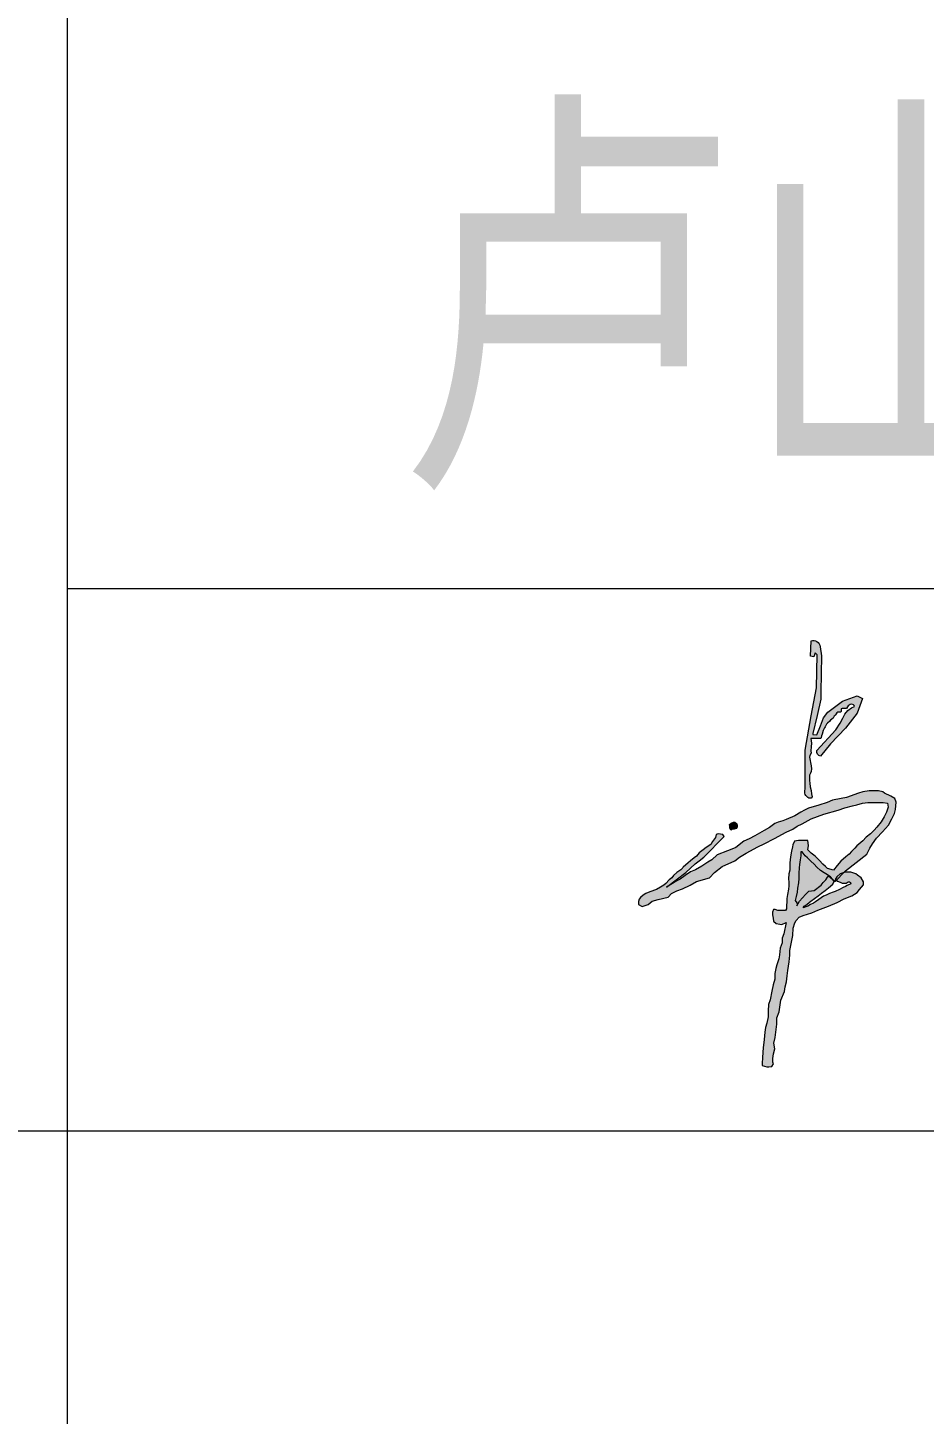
# Model space of a CAD drawing. Header units: inches. Extents: x -3272461 to -2504170, y 403793 to 1071042.
# Drawn here: x -2973551 to -2972552, y 862815 to 864359 of the extents above; entities that cross this region are included whole.
import ezdxf
from ezdxf.enums import TextEntityAlignment as Align

# ---------------------------------------------------------------- set-up
doc = ezdxf.new("R2010")
doc.units = ezdxf.units.IN
doc.header["$LTSCALE"] = 1000
doc.header["$MEASUREMENT"] = 0
doc.linetypes.add('LENGSHUI', pattern=[22, 20, -1, 0, -1])
doc.layers.get('0').update_dxf_attribs({"lineweight": 18})
doc.layers.add('00签名', color=7, linetype='LENGSHUI', lineweight=18)
doc.layers.add('PUB_TITLE', color=153, linetype='Continuous', lineweight=18)
doc.styles.add('-黑体', font='', dxfattribs={"width": 0.7})
doc.styles.get('-黑体').set_extended_font_data('微软雅黑')

msp = doc.modelspace()

# ---------------------------------------------------------------- hatches: boundary and pattern name
at = {"layer": '00签名', "linetype": 'Continuous'}
h = msp.add_hatch(color=256, dxfattribs=at)
edge = h.paths.add_edge_path(flags=0)
edge.add_arc((-2972676.596325004, 863508.4037410829), 8.402643859440792, 162.8312041865765, 244.10055382528282, ccw=False)
edge.add_line((-2972684.6245409, 863510.8840985886), (-2972684.6245409, 863527.8542858181))
edge.add_line((-2972684.6245409, 863527.8542858181), (-2972684.362086573, 863539.0804872424))
edge.add_line((-2972684.362086573, 863539.0804872424), (-2972684.362086573, 863554.2237225473))
edge.add_line((-2972684.362086573, 863554.2237225473), (-2972677.832160057, 863592.6019515696))
edge.add_line((-2972677.832160057, 863592.6019515696), (-2972671.699843988, 863623.598261334))
edge.add_line((-2972671.699843988, 863623.598261334), (-2972671.105785689, 863660.5071776994))
edge.add_line((-2972671.105785689, 863660.5071776994), (-2972673.21327822, 863662.6135777973))
edge.add_line((-2972673.21327822, 863662.6135777973), (-2972674.794290511, 863658.4014575246))
edge.add_line((-2972674.794290511, 863658.4014575246), (-2972678.481223751, 863658.9277175877))
edge.add_line((-2972678.481223751, 863658.9277175877), (-2972677.954743515, 863676.303818587))
edge.add_arc((-2972675.710885279, 863668.8424032598), 7.791509382973468, 4.534228503061627, 106.7375159963558, ccw=False)
edge.add_line((-2972667.943761106, 863669.4583582305), (-2972666.364320396, 863659.4546575735))
edge.add_line((-2972666.364320396, 863659.4546575735), (-2972666.890800633, 863619.4378151761))
edge.add_line((-2972666.890800633, 863619.4378151761), (-2972666.890800633, 863611.0128947084))
edge.add_line((-2972666.890800633, 863611.0128947084), (-2972671.105785689, 863593.1112135688))
edge.add_line((-2972671.105785689, 863593.1112135688), (-2972675.847250984, 863573.102452409))
edge.add_line((-2972675.847250984, 863573.102452409), (-2972675.944689118, 863571.8432358236))
edge.add_line((-2972675.944689118, 863571.8432358236), (-2972671.45939182, 863571.4645189566))
edge.add_line((-2972671.45939182, 863571.4645189566), (-2972667.546150659, 863581.522613419))
edge.add_line((-2972667.546150659, 863581.522613419), (-2972664.154674985, 863590.4907920139))
edge.add_line((-2972664.154674985, 863590.4907920139), (-2972659.245050331, 863596.6882861683))
edge.add_line((-2972659.245050331, 863596.6882861683), (-2972642.707284573, 863609.0832744769))
edge.add_line((-2972642.707284573, 863609.0832744769), (-2972626.428829974, 863614.7647074063))
edge.add_line((-2972626.428829974, 863614.7647074063), (-2972620.742843419, 863611.9239909416))
edge.add_line((-2972620.742843419, 863611.9239909416), (-2972626.686569554, 863595.655483796))
edge.add_line((-2972626.686569554, 863595.655483796), (-2972639.606551717, 863578.8702355039))
edge.add_line((-2972639.606551717, 863578.8702355039), (-2972656.144317475, 863561.3105554129))
edge.add_line((-2972656.144317475, 863561.3105554129), (-2972667.255407841, 863547.6243941586))
edge.add_arc((-2972666.125204847, 863553.0808446269), 5.572271576378157, 172.3577245180539, 258.29772020942, ccw=False)
edge.add_line((-2972671.647981755, 863553.8218883133), (-2972650.200591343, 863577.0630013333))
edge.add_line((-2972650.200591343, 863577.0630013333), (-2972645.550277849, 863584.5516684332))
edge.add_line((-2972645.550277849, 863584.5516684332), (-2972642.449544993, 863589.9747307892))
edge.add_line((-2972642.449544993, 863589.9747307892), (-2972640.381342035, 863594.3643108506))
edge.add_line((-2972640.381342035, 863594.3643108506), (-2972637.022869601, 863598.4962002612))
edge.add_line((-2972637.022869601, 863598.4962002612), (-2972632.888035265, 863601.5946073772))
edge.add_line((-2972632.888035265, 863601.5946073772), (-2972629.455698439, 863602.9394942047))
edge.add_line((-2972629.455698439, 863602.9394942047), (-2972629.881597376, 863604.0851637225))
edge.add_line((-2972629.881597376, 863604.0851637225), (-2972630.767970073, 863604.9717827432))
edge.add_line((-2972630.767970073, 863604.9717827432), (-2972632.542287049, 863605.4783250522))
edge.add_line((-2972632.542287049, 863605.4783250522), (-2972634.443902233, 863605.2247139364))
edge.add_line((-2972634.443902233, 863605.2247139364), (-2972636.724268869, 863603.8315526065))
edge.add_line((-2972636.724268869, 863603.8315526065), (-2972637.231890111, 863602.4383912766))
edge.add_line((-2972637.231890111, 863602.4383912766), (-2972638.498585846, 863600.7922987535))
edge.add_line((-2972638.498585846, 863600.7922987535), (-2972640.400201027, 863600.665833157))
edge.add_line((-2972640.400201027, 863600.665833157), (-2972643.441213737, 863600.665833157))
edge.add_line((-2972643.441213737, 863600.665833157), (-2972644.327586435, 863600.285756445))
edge.add_line((-2972644.327586435, 863600.285756445), (-2972644.327586435, 863599.0190607114))
edge.add_line((-2972644.327586435, 863599.0190607114), (-2972644.20185981, 863597.8795104972))
edge.add_line((-2972644.20185981, 863597.8795104972), (-2972644.835207678, 863596.7392803605))
edge.add_line((-2972644.835207678, 863596.7392803605), (-2972646.482226447, 863596.7392803605))
edge.add_line((-2972646.482226447, 863596.7392803605), (-2972648.003518593, 863596.8664258795))
edge.add_line((-2972648.003518593, 863596.8664258795), (-2972649.144487702, 863595.8533412619))
edge.add_line((-2972649.144487702, 863595.8533412619), (-2972650.538481642, 863593.573560911))
edge.add_line((-2972650.538481642, 863593.573560911), (-2972651.17182951, 863593.0670186018))
edge.add_line((-2972651.17182951, 863593.0670186018), (-2972652.185500413, 863592.1803995813))
edge.add_line((-2972652.185500413, 863592.1803995813), (-2972653.452196147, 863590.1542303455))
edge.add_line((-2972653.452196147, 863590.1542303455), (-2972654.846190087, 863589.014000209))
edge.add_line((-2972654.846190087, 863589.014000209), (-2972656.114457402, 863587.6208388789))
edge.add_line((-2972656.114457402, 863587.6208388789), (-2972657.128128306, 863586.4812886647))
edge.add_line((-2972657.128128306, 863586.4812886647), (-2972659.661519773, 863584.5815850261))
edge.add_line((-2972659.661519773, 863584.5815850261), (-2972660.67676226, 863583.3148892925))
edge.add_line((-2972660.67676226, 863583.3148892925), (-2972662.323781028, 863580.2756354399))
edge.add_line((-2972662.323781028, 863580.2756354399), (-2972662.957128895, 863579.2625508222))
edge.add_line((-2972662.957128895, 863579.2625508222), (-2972664.478421041, 863576.09615145))
edge.add_line((-2972664.478421041, 863576.09615145), (-2972665.617818568, 863572.2967441725))
edge.add_line((-2972665.617818568, 863572.2967441725), (-2972666.252738018, 863570.3970405338))
edge.add_line((-2972666.252738018, 863570.3970405338), (-2972666.505762848, 863568.3708712987))
edge.add_line((-2972666.505762848, 863568.3708712987), (-2972667.011812508, 863567.4842522775))
edge.add_line((-2972667.011812508, 863567.4842522775), (-2972678.038037402, 863567.2313210841))
edge.add_line((-2972678.038037402, 863567.2313210841), (-2972677.398403205, 863562.3107215019))
edge.add_line((-2972677.398403205, 863562.3107215019), (-2972677.756724082, 863558.1856313171))
edge.add_line((-2972677.756724082, 863558.1856313171), (-2972678.116616542, 863553.5220424631))
edge.add_line((-2972678.116616542, 863553.5220424631), (-2972677.935884521, 863551.0110884411))
edge.add_line((-2972677.935884521, 863551.0110884411), (-2972679.193150757, 863548.3206348624))
edge.add_line((-2972679.193150757, 863548.3206348624), (-2972679.730632074, 863546.5269991434))
edge.add_line((-2972679.730632074, 863546.5269991434), (-2972678.833258298, 863542.9397277054))
edge.add_line((-2972678.833258298, 863542.9397277054), (-2972678.654097859, 863540.7877727963))
edge.add_line((-2972678.654097859, 863540.7877727963), (-2972678.295776982, 863538.6351379643))
edge.add_line((-2972678.295776982, 863538.6351379643), (-2972677.935884521, 863536.8415022453))
edge.add_line((-2972677.935884521, 863536.8415022453), (-2972677.398403205, 863533.6132299202))
edge.add_line((-2972677.398403205, 863533.6132299202), (-2972677.935884521, 863530.5644571511))
edge.add_line((-2972677.935884521, 863530.5644571511), (-2972678.47493742, 863528.7708214321))
edge.add_line((-2972678.47493742, 863528.7708214321), (-2972679.730632074, 863526.4386870435))
edge.add_line((-2972679.730632074, 863526.4386870435), (-2972679.730632074, 863523.3899142747))
edge.add_line((-2972679.730632074, 863523.3899142747), (-2972679.730632074, 863520.699460696))
edge.add_line((-2972679.730632074, 863520.699460696), (-2972679.193150757, 863517.4711883711))
edge.add_line((-2972679.193150757, 863517.4711883711), (-2972678.833258298, 863513.52491782))
edge.add_line((-2972678.833258298, 863513.52491782), (-2972677.756724082, 863509.5793271919))
edge.add_line((-2972677.756724082, 863509.5793271919), (-2972677.577563643, 863505.6330566409))
edge.add_line((-2972677.577563643, 863505.6330566409), (-2972676.680189868, 863502.4047843157))
edge.add_line((-2972676.680189868, 863502.4047843157), (-2972677.756724082, 863500.9701477094))
edge.add_line((-2972677.756724082, 863500.9701477094), (-2972680.266541806, 863500.8450419584))
for points in [[(-2972774.563081131, 863458.3220049967), (-2972776.161380836, 863460.320297407), (-2972781.360176724, 863461.1192064178), (-2972783.75841207, 863460.320297407), (-2972784.558347714, 863457.1233015198), (-2972787.758090286, 863452.7282820777), (-2972789.757143601, 863449.1314917237), (-2972794.954367907, 863445.935175759), (-2972798.152538897, 863443.5377688047), (-2972802.551399142, 863439.9416583732), (-2972805.74957013, 863436.3448680192), (-2972808.149377059, 863434.3472555315), (-2972812.147483692, 863431.150939567), (-2972814.946472651, 863428.7528526902), (-2972820.544450569, 863423.9580387813), (-2972819.095451231, 863425.6653243352), (-2972823.1359906, 863421.1785153474), (-2972827.626002647, 863418.0372731101), (-2972831.218640917, 863414.8960308728), (-2972833.014960053, 863412.2035375265), (-2972836.158125645, 863409.9597930715), (-2972839.750763915, 863405.9217329745), (-2972841.994984147, 863404.1267374102), (-2972845.587622419, 863401.8829929552), (-2972850.077634466, 863399.1904996089), (-2972857.710812104, 863396.4980062628), (-2972862.200824153, 863394.7030106988), (-2972864.896088646, 863392.9080151343), (-2972868.039254238, 863390.2162017107), (-2972869.386100695, 863388.4212061465), (-2972870.283474471, 863385.7287128004), (-2972870.283474471, 863382.5874705631), (-2972866.242935102, 863380.3437261079), (-2972859.507131241, 863382.5874705631), (-2972855.017119193, 863386.1774616914), (-2972848.281315331, 863387.9724572555), (-2972837.055499422, 863390.6649506018), (-2972833.464432732, 863394.7030106988), (-2972827.626002647, 863397.8442529356), (-2972821.339671464, 863400.0879973909), (-2972812.809120049, 863404.1267374102), (-2972805.623843507, 863408.1647975072), (-2972791.256433589, 863412.2035375265), (-2972785.418003502, 863418.0372731101), (-2972776.887452087, 863424.767826553), (-2972762.967943265, 863431.0503110276), (-2972757.57898586, 863435.0890510469), (-2972750.3952809, 863439.5758600349), (-2972737.373145855, 863446.7558422915), (-2972730.189440895, 863449.8970845288), (-2972718.514152306, 863456.1788890806), (-2972705.492017262, 863462.910122446), (-2972698.308312302, 863466.4994336523), (-2972693.368827575, 863469.6406758896), (-2972687.979870168, 863472.3331692358), (-2972677.652999618, 863477.718155928), (-2972663.733490796, 863483.102462698), (-2972647.56819016, 863487.5899516081), (-2972640.384485201, 863490.2824449546), (-2972631.852362202, 863492.5261894097), (-2972626.912877475, 863493.4236871919), (-2972620.626546293, 863495.2186827562), (-2972614.78968779, 863496.1161805382), (-2972607.60598283, 863496.1161805382), (-2972597.727013376, 863496.1161805382), (-2972592.78752865, 863495.2186827562), (-2972591.890154873, 863490.7311938456), (-2972593.686474009, 863485.3462071533), (-2972596.380166921, 863479.9619003832), (-2972599.972805192, 863474.5769136909), (-2972604.462817238, 863468.7431781071), (-2972607.60598283, 863465.1538669015), (-2972611.646522198, 863461.1151268822), (-2972616.586006925, 863457.5251357539), (-2972620.178645195, 863453.4863957344), (-2972626.912877475, 863447.6533400738), (-2972629.15866929, 863445.4095956183), (-2972632.751307562, 863441.370855599), (-2972635.445000473, 863438.6783622529), (-2972639.037638743, 863435.5377999379), (-2972644.874497247, 863430.6015621366), (-2972648.915036615, 863426.1140732265), (-2972652.957147566, 863420.7297664562), (-2972659.685093515, 863422.4635689897), (-2972661.899453673, 863424.8976917623), (-2972664.778593355, 863427.3318145347), (-2972668.54253415, 863431.3148009044), (-2972673.414440818, 863436.1830464497), (-2972677.621567962, 863439.5024283982), (-2972681.607101932, 863443.4854147674), (-2972680.720729234, 863448.1320055574), (-2972681.607101932, 863453.6645354459), (-2972686.479008597, 863453.8855102784), (-2972692.014123206, 863453.8855102784), (-2972696.221250349, 863453.0002511025), (-2972698.214017333, 863449.0172647333), (-2972698.435610508, 863446.8041167937), (-2972699.542004795, 863441.7148964156), (-2972700.649970667, 863435.5187621063), (-2972701.313178606, 863432.4210349128), (-2972701.756364956, 863428.8806781317), (-2972701.756364956, 863424.8976917623), (-2972701.756364956, 863420.6930506378), (-2972702.642737652, 863416.4884095134), (-2972703.085924, 863411.1775343802), (-2972702.864330825, 863407.4162027661), (-2972702.864330825, 863403.433216397), (-2972703.085924, 863399.449550105), (-2972704.19231829, 863393.6967253066), (-2972704.857097811, 863389.0494545943), (-2972705.333287398, 863377.6818292772), (-2972706.527690322, 863375.6950955503), (-2972709.310963455, 863375.6950955503), (-2972714.877509718, 863375.6950955503), (-2972718.058393296, 863376.8869998017), (-2972719.650406667, 863376.8869998017), (-2972720.843238008, 863374.1054365998), (-2972720.843238008, 863370.9261186989), (-2972720.048017115, 863367.349726022), (-2972719.650406667, 863363.7733333451), (-2972716.865561954, 863361.3888449196), (-2972712.889457479, 863360.5940154444), (-2972710.503794798, 863360.1962607452), (-2972705.732469429, 863362.5807491709), (-2972708.404160181, 863349.8974736957), (-2972709.971028228, 863344.8837247223), (-2972709.971028228, 863339.8692958264), (-2972712.480845951, 863333.9145340268), (-2972713.107907489, 863326.393230644), (-2972713.734969025, 863322.0056903502), (-2972715.930470189, 863315.4247198708), (-2972717.184593261, 863311.350623878), (-2972718.125971355, 863305.7099863023), (-2972718.319276039, 863299.3819470163), (-2972720.296327197, 863293.0586671878), (-2972721.482872208, 863285.9446374197), (-2972723.459923363, 863276.4590377549), (-2972725.436974521, 863271.3215428749), (-2972725.833013385, 863264.2075131068), (-2972725.833013385, 863257.4885183473), (-2972727.019558396, 863250.3744885791), (-2972728.602142272, 863245.632028708), (-2972729.392648418, 863240.4938539055), (-2972730.183154564, 863232.194039189), (-2972731.369699575, 863222.7091194468), (-2972731.76573844, 863217.9659796527), (-2972732.160205722, 863211.6426998246), (-2972732.556244586, 863205.714455005), (-2972732.556244586, 863203.3428851082), (-2972729.787115701, 863202.5528150909), (-2972727.019558396, 863201.762065151), (-2972725.04250724, 863201.762065151), (-2972721.482872208, 863202.1571001597), (-2972719.900288332, 863204.9237050652), (-2972720.692366062, 863206.9002399535), (-2972720.692366062, 863210.8519498848), (-2972719.900288332, 863216.3851596958), (-2972718.319276039, 863221.9183695067), (-2972719.50582105, 863228.242329258), (-2972717.923237174, 863234.5656090861), (-2972715.946186018, 863249.1887036308), (-2972715.946186018, 863256.3027333987), (-2972713.573095997, 863263.0217281585), (-2972711.596044839, 863276.064002746), (-2972707.640370943, 863285.5489224885), (-2972706.849864796, 863290.687097291), (-2972705.267280922, 863296.2203071022), (-2972704.476774774, 863302.9393018615), (-2972703.686268628, 863308.8675466813), (-2972702.499723618, 863318.748181355), (-2972701.709217473, 863326.2572461315), (-2972701.709217473, 863331.3947410111), (-2972698.149582439, 863347.9943704444), (-2972697.753543575, 863356.2941851609), (-2972696.172531282, 863362.2224299803), (-2972694.589947407, 863364.5933199548), (-2972691.030312374, 863368.545709809), (-2972686.680171196, 863370.126529766), (-2972677.189382692, 863373.2888496027), (-2972670.466151492, 863376.0547745859), (-2972658.600701385, 863380.7979143793), (-2972648.713874017, 863384.7496243108), (-2972641.200136672, 863388.7020141645), (-2972632.499854315, 863392.2593690103), (-2972626.56712926, 863395.8160439329), (-2972623.799571957, 863399.3733987783), (-2972619.44943078, 863404.510893658), (-2972619.44943078, 863407.6725335722), (-2972622.216988082, 863412.0199584346), (-2972626.171090395, 863415.1822782715), (-2972628.149713136, 863416.7630982285), (-2972633.686399324, 863418.3439181857), (-2972636.849995491, 863418.3439181857), (-2972640.013591659, 863418.3439181857), (-2972645.550277849, 863416.7630982285), (-2972649.109912883, 863413.2057433832), (-2972650.296457893, 863411.6249234262), (-2972651.086964038, 863410.4391384774), (-2972648.319406736, 863408.463283512), (-2972645.550277849, 863407.2774985635), (-2972643.177187827, 863406.0917136152), (-2972638.82704665, 863406.0917136152), (-2972636.453956627, 863407.6725335722), (-2972635.267411617, 863407.6725335722), (-2972634.080866606, 863406.8824635551), (-2972633.686399324, 863405.6966786063), (-2972637.640501638, 863403.7208236409), (-2972639.617552795, 863402.5350386924), (-2972641.990642817, 863401.3492537441), (-2972646.340783997, 863399.3733987783), (-2972651.086964038, 863397.0018288814), (-2972653.46005406, 863396.2110789414), (-2972657.414156375, 863394.6302589844), (-2972660.973791406, 863393.0494390272), (-2972664.137387574, 863391.8636540787), (-2972669.279606481, 863387.9119441474), (-2972672.839241515, 863385.5403742506), (-2972675.210759953, 863383.9595542934), (-2972678.375927704, 863382.3787343365), (-2972681.539523871, 863380.7979143793), (-2972683.912613894, 863380.0071644397), (-2972686.680171196, 863378.8213794911), (-2972685.446478702, 863380.5463430316), (-2972682.570482186, 863382.599709169), (-2972679.69448567, 863385.063068612), (-2972678.050610065, 863386.2944083719), (-2972669.972674496, 863391.9873999853), (-2972666.469616443, 863395.1374812161), (-2972662.267204047, 863397.9374023268), (-2972658.415254615, 863401.0874835574), (-2972653.51034471, 863405.287365224), (-2972652.110064439, 863408.4374464548), (-2972656.312476835, 863413.3376483603), (-2972659.465071924, 863415.4379291551), (-2972663.318592939, 863417.8876901467), (-2972667.521005332, 863420.3381310604), (-2972671.372954765, 863424.1878526073), (-2972674.525549854, 863427.3379338384), (-2972678.028607906, 863430.8381751883), (-2972681.880557338, 863434.3384165382), (-2972684.3322265, 863436.7881775298), (-2972687.835284551, 863440.9887391191), (-2972689.235564821, 863440.9887391191), (-2972689.235564821, 863436.7881775298), (-2972689.936490749, 863432.2381357437), (-2972690.635845092, 863426.9884536411), (-2972691.336771021, 863423.4882122909), (-2972691.687233984, 863417.5382099496), (-2972691.687233984, 863411.5875276853), (-2972692.037696947, 863406.6873257796), (-2972693.087514254, 863400.7373234376), (-2972693.437977218, 863396.1872816517), (-2972694.489366108, 863391.2870797464), (-2972695.190292035, 863388.4871586352), (-2972695.539183415, 863387.0871980796), (-2972693.788440181, 863384.2872769686), (-2972693.437977218, 863382.5371562934), (-2972693.788440181, 863381.1371957378), (-2972690.635845092, 863386.036717721), (-2972683.981763535, 863393.7375206603), (-2972680.480277066, 863397.2370820877), (-2972674.525549854, 863397.9374023268), (-2972666.820079406, 863403.8874046686), (-2972664.368410246, 863407.0374858989), (-2972661.566278121, 863409.8374070101), (-2972659.465071924, 863412.9874882409), (-2972658.415254615, 863414.3881287191), (-2972651.058675549, 863408.0879662577), (-2972639.501255669, 863419.9879709408), (-2972615.757782792, 863438.6355271314), (-2972612.284584813, 863445.0791532535), (-2972609.309578582, 863450.0364686539), (-2972604.844711859, 863456.4800947758), (-2972598.396507647, 863463.420064368), (-2972591.451683273, 863470.855697508), (-2972587.980056877, 863477.7956671002), (-2972585.003479061, 863483.7436296742), (-2972584.011810318, 863488.205281527), (-2972583.020141574, 863496.6315618404), (-2972584.508430482, 863500.5975501456), (-2972588.971725621, 863503.0758678848), (-2972595.916549996, 863506.5455127195), (-2972597.899887484, 863508.0331832855), (-2972602.86137437, 863509.0245103808), (-2972613.277825139, 863509.0245103808), (-2972620.221077931, 863508.0331832855), (-2972625.182564817, 863506.5455127195), (-2972638.574021819, 863501.5888772414), (-2972644.52717745, 863500.5975501456), (-2972653.950387893, 863498.614895954), (-2972659.903543524, 863496.1358982923), (-2972669.328325548, 863493.1619170057), (-2972680.736445063, 863489.6922721707), (-2972685.199740202, 863487.7096179791), (-2972689.167986761, 863485.2306203176), (-2972696.112811136, 863481.2653119352), (-2972705.537593163, 863477.3000035523), (-2972709.50583972, 863475.8123329862), (-2972714.465755025, 863474.3253423427), (-2972718.434001583, 863472.8383516995), (-2972724.38558563, 863468.377379769), (-2972730.338741262, 863464.9070550113), (-2972735.298656563, 863461.9330737244), (-2972740.75519203, 863458.9590924378), (-2972746.706776079, 863455.48876768), (-2972752.659931708, 863453.010449941), (-2972761.588093572, 863446.0704803488), (-2972766.051388711, 863444.0878261572), (-2972771.012875596, 863442.1051719661), (-2972782.42099511, 863437.6442000358), (-2972788.372579158, 863432.1912210868), (-2972792.837445881, 863429.7129033478), (-2972797.300741022, 863426.7382421382), (-2972799.782270255, 863425.251251495), (-2972806.725523046, 863421.2859431119), (-2972812.182058514, 863418.8076253729), (-2972818.13364256, 863414.841637068), (-2972823.590178027, 863410.8763286849), (-2972827.558424586, 863408.8936744938), (-2972834.006628797, 863404.9276861888), (-2972838.9665441, 863401.9537049017), (-2972817.63859398, 863418.3119618252), (-2972807.22214321, 863427.7302491565), (-2972802.757276488, 863431.199893991), (-2972797.300741022, 863435.1652023741)], [(-2972768.586351761, 863467.6566618527), (-2972768.586351761, 863469.6991492296), (-2972768.74351004, 863471.7416366066), (-2972766.856039102, 863473.1551956132), (-2972764.498664909, 863474.2553103189), (-2972762.769923833, 863474.2553103189), (-2972760.725294616, 863472.369885054), (-2972760.096661498, 863470.9556461249), (-2972760.096661498, 863469.0702208597), (-2972761.039611177, 863467.0284134056), (-2972763.55571523, 863466.3994850353), (-2972765.284456308, 863466.3994850353), (-2972767.486243803, 863465.3000502524)]]:
    msp.add_hatch(color=256, dxfattribs=at).paths.add_polyline_path(points, flags=0)

# ---------------------------------------------------------------- linework, layer by layer
msp.add_lwpolyline([(-2972680.266541806, 863500.8450419584, -0.3702552711051125), (-2972684.6245409, 863510.8840985887), (-2972684.6245409, 863527.8542858181), (-2972684.362086573, 863539.0804872424), (-2972684.362086573, 863554.2237225473), (-2972677.832160057, 863592.6019515696), (-2972671.699843988, 863623.598261334), (-2972671.105785689, 863660.5071776994), (-2972673.21327822, 863662.6135777973), (-2972674.794290511, 863658.4014575246), (-2972678.481223751, 863658.9277175877), (-2972677.954743515, 863676.303818587, -0.4780648024149287), (-2972667.943761106, 863669.4583582308), (-2972666.364320396, 863659.4546575735), (-2972666.890800633, 863619.4378151761), (-2972666.890800633, 863611.0128947084), (-2972671.105785689, 863593.1112135688), (-2972675.847250984, 863573.102452409), (-2972675.944689118, 863571.8432358236), (-2972671.45939182, 863571.4645189566), (-2972667.546150659, 863581.522613419), (-2972664.154674985, 863590.4907920139), (-2972659.245050331, 863596.6882861683), (-2972642.707284573, 863609.0832744769), (-2972626.428829974, 863614.7647074063), (-2972620.742843419, 863611.9239909416), (-2972626.686569554, 863595.655483796), (-2972639.606551717, 863578.8702355039), (-2972656.144317475, 863561.3105554129), (-2972667.255407841, 863547.6243941586, -0.3936080634798721), (-2972671.647981755, 863553.8218883129), (-2972650.200591343, 863577.0630013333), (-2972645.550277849, 863584.5516684332), (-2972642.449544993, 863589.9747307892), (-2972640.381342035, 863594.3643108506), (-2972637.022869601, 863598.4962002612), (-2972632.888035265, 863601.5946073772), (-2972629.455698439, 863602.9394942047), (-2972629.881597376, 863604.0851637225), (-2972630.767970073, 863604.9717827432), (-2972632.542287049, 863605.4783250522), (-2972634.443902233, 863605.2247139364), (-2972636.724268869, 863603.8315526065), (-2972637.231890111, 863602.4383912766), (-2972638.498585846, 863600.7922987535), (-2972640.400201027, 863600.665833157), (-2972643.441213737, 863600.665833157), (-2972644.327586435, 863600.285756445), (-2972644.327586435, 863599.0190607114), (-2972644.20185981, 863597.8795104972), (-2972644.835207678, 863596.7392803605), (-2972646.482226447, 863596.7392803605), (-2972648.003518593, 863596.8664258795), (-2972649.144487702, 863595.8533412619), (-2972650.538481642, 863593.573560911), (-2972651.17182951, 863593.0670186018), (-2972652.185500413, 863592.1803995813), (-2972653.452196147, 863590.1542303455), (-2972654.846190087, 863589.014000209), (-2972656.114457402, 863587.6208388789), (-2972657.128128306, 863586.4812886647), (-2972659.661519773, 863584.5815850261), (-2972660.67676226, 863583.3148892925), (-2972662.323781028, 863580.2756354399), (-2972662.957128895, 863579.2625508222), (-2972664.478421041, 863576.09615145), (-2972665.617818568, 863572.2967441725), (-2972666.252738018, 863570.3970405338), (-2972666.505762848, 863568.3708712987), (-2972667.011812508, 863567.4842522775), (-2972678.038037402, 863567.2313210841), (-2972677.398403205, 863562.3107215019), (-2972677.756724082, 863558.1856313171), (-2972678.116616542, 863553.5220424631), (-2972677.935884521, 863551.0110884411), (-2972679.193150757, 863548.3206348624), (-2972679.730632074, 863546.5269991434), (-2972678.833258298, 863542.9397277054), (-2972678.654097859, 863540.7877727963), (-2972678.295776982, 863538.6351379643), (-2972677.935884521, 863536.8415022453), (-2972677.398403205, 863533.6132299202), (-2972677.935884521, 863530.5644571511), (-2972678.47493742, 863528.7708214321), (-2972679.730632074, 863526.4386870435), (-2972679.730632074, 863523.3899142747), (-2972679.730632074, 863520.699460696), (-2972679.193150757, 863517.4711883711), (-2972678.833258298, 863513.52491782), (-2972677.756724082, 863509.5793271919), (-2972677.577563643, 863505.6330566409), (-2972676.680189868, 863502.4047843157), (-2972677.756724082, 863500.9701477094)], format="xyb", close=True, dxfattribs=at)
for points in [[(-2972774.563081131, 863458.3220049967), (-2972776.161380836, 863460.320297407), (-2972781.360176724, 863461.1192064178), (-2972783.75841207, 863460.320297407), (-2972784.558347714, 863457.1233015198), (-2972787.758090286, 863452.7282820777), (-2972789.757143601, 863449.1314917237), (-2972794.954367907, 863445.935175759), (-2972798.152538897, 863443.5377688047), (-2972802.551399142, 863439.9416583732), (-2972805.74957013, 863436.3448680192), (-2972808.149377059, 863434.3472555315), (-2972812.147483692, 863431.150939567), (-2972814.946472651, 863428.7528526902), (-2972820.544450569, 863423.9580387813), (-2972819.095451231, 863425.6653243352), (-2972823.1359906, 863421.1785153474), (-2972827.626002647, 863418.0372731101), (-2972831.218640917, 863414.8960308728), (-2972833.014960053, 863412.2035375265), (-2972836.158125645, 863409.9597930715), (-2972839.750763915, 863405.9217329745), (-2972841.994984147, 863404.1267374102), (-2972845.587622419, 863401.8829929552), (-2972850.077634466, 863399.1904996089), (-2972857.710812104, 863396.4980062628), (-2972862.200824153, 863394.7030106988), (-2972864.896088646, 863392.9080151343), (-2972868.039254238, 863390.2162017107), (-2972869.386100695, 863388.4212061465), (-2972870.283474471, 863385.7287128004), (-2972870.283474471, 863382.5874705631), (-2972866.242935102, 863380.3437261079), (-2972859.507131241, 863382.5874705631), (-2972855.017119193, 863386.1774616914), (-2972848.281315331, 863387.9724572555), (-2972837.055499422, 863390.6649506018), (-2972833.464432732, 863394.7030106988), (-2972827.626002647, 863397.8442529356), (-2972821.339671464, 863400.0879973909), (-2972812.809120049, 863404.1267374102), (-2972805.623843507, 863408.1647975072), (-2972791.256433589, 863412.2035375265), (-2972785.418003502, 863418.0372731101), (-2972776.887452087, 863424.767826553), (-2972762.967943265, 863431.0503110276), (-2972757.57898586, 863435.0890510469), (-2972750.3952809, 863439.5758600349), (-2972737.373145855, 863446.7558422915), (-2972730.189440895, 863449.8970845288), (-2972718.514152306, 863456.1788890806), (-2972705.492017262, 863462.910122446), (-2972698.308312302, 863466.4994336523), (-2972693.368827575, 863469.6406758896), (-2972687.979870168, 863472.3331692358), (-2972677.652999618, 863477.718155928), (-2972663.733490796, 863483.102462698), (-2972647.56819016, 863487.5899516081), (-2972640.384485201, 863490.2824449546), (-2972631.852362202, 863492.5261894097), (-2972626.912877475, 863493.4236871919), (-2972620.626546293, 863495.2186827562), (-2972614.78968779, 863496.1161805382), (-2972607.60598283, 863496.1161805382), (-2972597.727013376, 863496.1161805382), (-2972592.78752865, 863495.2186827562), (-2972591.890154873, 863490.7311938456), (-2972593.686474009, 863485.3462071533), (-2972596.380166921, 863479.9619003832), (-2972599.972805192, 863474.5769136909), (-2972604.462817238, 863468.7431781071), (-2972607.60598283, 863465.1538669015), (-2972611.646522198, 863461.1151268822), (-2972616.586006925, 863457.5251357539), (-2972620.178645195, 863453.4863957344), (-2972626.912877475, 863447.6533400738), (-2972629.15866929, 863445.4095956183), (-2972632.751307562, 863441.370855599), (-2972635.445000473, 863438.6783622529), (-2972639.037638743, 863435.5377999379), (-2972644.874497247, 863430.6015621366), (-2972648.915036615, 863426.1140732265), (-2972652.957147566, 863420.7297664562), (-2972659.685093515, 863422.4635689897), (-2972661.899453673, 863424.8976917623), (-2972664.778593355, 863427.3318145347), (-2972668.54253415, 863431.3148009044), (-2972673.414440818, 863436.1830464497), (-2972677.621567962, 863439.5024283982), (-2972681.607101932, 863443.4854147674), (-2972680.720729234, 863448.1320055574), (-2972681.607101932, 863453.6645354459), (-2972686.479008597, 863453.8855102784), (-2972692.014123206, 863453.8855102784), (-2972696.221250349, 863453.0002511025), (-2972698.214017333, 863449.0172647333), (-2972698.435610508, 863446.8041167937), (-2972699.542004795, 863441.7148964156), (-2972700.649970667, 863435.5187621063), (-2972701.313178606, 863432.4210349128), (-2972701.756364956, 863428.8806781317), (-2972701.756364956, 863424.8976917623), (-2972701.756364956, 863420.6930506378), (-2972702.642737652, 863416.4884095134), (-2972703.085924, 863411.1775343802), (-2972702.864330825, 863407.4162027661), (-2972702.864330825, 863403.433216397), (-2972703.085924, 863399.449550105), (-2972704.19231829, 863393.6967253066), (-2972704.857097811, 863389.0494545943), (-2972705.333287398, 863377.6818292772), (-2972706.527690322, 863375.6950955503), (-2972709.310963455, 863375.6950955503), (-2972714.877509718, 863375.6950955503), (-2972718.058393296, 863376.8869998017), (-2972719.650406667, 863376.8869998017), (-2972720.843238008, 863374.1054365998), (-2972720.843238008, 863370.9261186989), (-2972720.048017115, 863367.349726022), (-2972719.650406667, 863363.7733333451), (-2972716.865561954, 863361.3888449196), (-2972712.889457479, 863360.5940154444), (-2972710.503794798, 863360.1962607452), (-2972705.732469429, 863362.5807491709), (-2972708.404160181, 863349.8974736957), (-2972709.971028228, 863344.8837247223), (-2972709.971028228, 863339.8692958264), (-2972712.480845951, 863333.9145340268), (-2972713.107907489, 863326.393230644), (-2972713.734969025, 863322.0056903502), (-2972715.930470189, 863315.4247198708), (-2972717.184593261, 863311.350623878), (-2972718.125971355, 863305.7099863023), (-2972718.319276039, 863299.3819470163), (-2972720.296327197, 863293.0586671878), (-2972721.482872208, 863285.9446374197), (-2972723.459923363, 863276.4590377549), (-2972725.436974521, 863271.3215428749), (-2972725.833013385, 863264.2075131068), (-2972725.833013385, 863257.4885183473), (-2972727.019558396, 863250.3744885791), (-2972728.602142272, 863245.632028708), (-2972729.392648418, 863240.4938539055), (-2972730.183154564, 863232.194039189), (-2972731.369699575, 863222.7091194468), (-2972731.76573844, 863217.9659796527), (-2972732.160205722, 863211.6426998246), (-2972732.556244586, 863205.714455005), (-2972732.556244586, 863203.3428851082), (-2972729.787115701, 863202.5528150909), (-2972727.019558396, 863201.762065151), (-2972725.04250724, 863201.762065151), (-2972721.482872208, 863202.1571001597), (-2972719.900288332, 863204.9237050652), (-2972720.692366062, 863206.9002399535), (-2972720.692366062, 863210.8519498848), (-2972719.900288332, 863216.3851596958), (-2972718.319276039, 863221.9183695067), (-2972719.50582105, 863228.242329258), (-2972717.923237174, 863234.5656090861), (-2972715.946186018, 863249.1887036308), (-2972715.946186018, 863256.3027333987), (-2972713.573095997, 863263.0217281585), (-2972711.596044839, 863276.064002746), (-2972707.640370943, 863285.5489224885), (-2972706.849864796, 863290.687097291), (-2972705.267280922, 863296.2203071022), (-2972704.476774774, 863302.9393018615), (-2972703.686268628, 863308.8675466813), (-2972702.499723618, 863318.748181355), (-2972701.709217473, 863326.2572461315), (-2972701.709217473, 863331.3947410111), (-2972698.149582439, 863347.9943704444), (-2972697.753543575, 863356.2941851609), (-2972696.172531282, 863362.2224299803), (-2972694.589947407, 863364.5933199548), (-2972691.030312374, 863368.545709809), (-2972686.680171196, 863370.126529766), (-2972677.189382692, 863373.2888496027), (-2972670.466151492, 863376.0547745859), (-2972658.600701385, 863380.7979143793), (-2972648.713874017, 863384.7496243108), (-2972641.200136672, 863388.7020141645), (-2972632.499854315, 863392.2593690103), (-2972626.56712926, 863395.8160439329), (-2972623.799571957, 863399.3733987783), (-2972619.44943078, 863404.510893658), (-2972619.44943078, 863407.6725335722), (-2972622.216988082, 863412.0199584346), (-2972626.171090395, 863415.1822782715), (-2972628.149713136, 863416.7630982285), (-2972633.686399324, 863418.3439181857), (-2972636.849995491, 863418.3439181857), (-2972640.013591659, 863418.3439181857), (-2972645.550277849, 863416.7630982285), (-2972649.109912883, 863413.2057433832), (-2972650.296457893, 863411.6249234262), (-2972651.086964038, 863410.4391384774), (-2972648.319406736, 863408.463283512), (-2972645.550277849, 863407.2774985635), (-2972643.177187827, 863406.0917136152), (-2972638.82704665, 863406.0917136152), (-2972636.453956627, 863407.6725335722), (-2972635.267411617, 863407.6725335722), (-2972634.080866606, 863406.8824635551), (-2972633.686399324, 863405.6966786063), (-2972637.640501638, 863403.7208236409), (-2972639.617552795, 863402.5350386924), (-2972641.990642817, 863401.3492537441), (-2972646.340783997, 863399.3733987783), (-2972651.086964038, 863397.0018288814), (-2972653.46005406, 863396.2110789414), (-2972657.414156375, 863394.6302589844), (-2972660.973791406, 863393.0494390272), (-2972664.137387574, 863391.8636540787), (-2972669.279606481, 863387.9119441474), (-2972672.839241515, 863385.5403742506), (-2972675.210759953, 863383.9595542934), (-2972678.375927704, 863382.3787343365), (-2972681.539523871, 863380.7979143793), (-2972683.912613894, 863380.0071644397), (-2972686.680171196, 863378.8213794911), (-2972685.446478702, 863380.5463430316), (-2972682.570482186, 863382.599709169), (-2972679.69448567, 863385.063068612), (-2972678.050610065, 863386.2944083719), (-2972669.972674496, 863391.9873999853), (-2972666.469616443, 863395.1374812161), (-2972662.267204047, 863397.9374023268), (-2972658.415254615, 863401.0874835574), (-2972653.51034471, 863405.287365224), (-2972652.110064439, 863408.4374464548), (-2972656.312476835, 863413.3376483603), (-2972659.465071924, 863415.4379291551), (-2972663.318592939, 863417.8876901467), (-2972667.521005332, 863420.3381310604), (-2972671.372954765, 863424.1878526073), (-2972674.525549854, 863427.3379338384), (-2972678.028607906, 863430.8381751883), (-2972681.880557338, 863434.3384165382), (-2972684.3322265, 863436.7881775298), (-2972687.835284551, 863440.9887391191), (-2972689.235564821, 863440.9887391191), (-2972689.235564821, 863436.7881775298), (-2972689.936490749, 863432.2381357437), (-2972690.635845092, 863426.9884536411), (-2972691.336771021, 863423.4882122909), (-2972691.687233984, 863417.5382099496), (-2972691.687233984, 863411.5875276853), (-2972692.037696947, 863406.6873257796), (-2972693.087514254, 863400.7373234376), (-2972693.437977218, 863396.1872816517), (-2972694.489366108, 863391.2870797464), (-2972695.190292035, 863388.4871586352), (-2972695.539183415, 863387.0871980796), (-2972693.788440181, 863384.2872769686), (-2972693.437977218, 863382.5371562934), (-2972693.788440181, 863381.1371957378), (-2972690.635845092, 863386.036717721), (-2972683.981763535, 863393.7375206603), (-2972680.480277066, 863397.2370820877), (-2972674.525549854, 863397.9374023268), (-2972666.820079406, 863403.8874046686), (-2972664.368410246, 863407.0374858989), (-2972661.566278121, 863409.8374070101), (-2972659.465071924, 863412.9874882409), (-2972658.415254615, 863414.3881287191), (-2972651.058675549, 863408.0879662577), (-2972639.501255669, 863419.9879709408), (-2972615.757782792, 863438.6355271314), (-2972612.284584813, 863445.0791532535), (-2972609.309578582, 863450.0364686539), (-2972604.844711859, 863456.4800947758), (-2972598.396507647, 863463.420064368), (-2972591.451683273, 863470.855697508), (-2972587.980056877, 863477.7956671002), (-2972585.003479061, 863483.7436296742), (-2972584.011810318, 863488.205281527), (-2972583.020141574, 863496.6315618404), (-2972584.508430482, 863500.5975501456), (-2972588.971725621, 863503.0758678848), (-2972595.916549996, 863506.5455127195), (-2972597.899887484, 863508.0331832855), (-2972602.86137437, 863509.0245103808), (-2972613.277825139, 863509.0245103808), (-2972620.221077931, 863508.0331832855), (-2972625.182564817, 863506.5455127195), (-2972638.574021819, 863501.5888772414), (-2972644.52717745, 863500.5975501456), (-2972653.950387893, 863498.614895954), (-2972659.903543524, 863496.1358982923), (-2972669.328325548, 863493.1619170057), (-2972680.736445063, 863489.6922721707), (-2972685.199740202, 863487.7096179791), (-2972689.167986761, 863485.2306203176), (-2972696.112811136, 863481.2653119352), (-2972705.537593163, 863477.3000035523), (-2972709.50583972, 863475.8123329862), (-2972714.465755025, 863474.3253423427), (-2972718.434001583, 863472.8383516995), (-2972724.38558563, 863468.377379769), (-2972730.338741262, 863464.9070550113), (-2972735.298656563, 863461.9330737244), (-2972740.75519203, 863458.9590924378), (-2972746.706776079, 863455.48876768), (-2972752.659931708, 863453.010449941), (-2972761.588093572, 863446.0704803488), (-2972766.051388711, 863444.0878261572), (-2972771.012875596, 863442.1051719661), (-2972782.42099511, 863437.6442000358), (-2972788.372579158, 863432.1912210868), (-2972792.837445881, 863429.7129033478), (-2972797.300741022, 863426.7382421382), (-2972799.782270255, 863425.251251495), (-2972806.725523046, 863421.2859431119), (-2972812.182058514, 863418.8076253729), (-2972818.13364256, 863414.841637068), (-2972823.590178027, 863410.8763286849), (-2972827.558424586, 863408.8936744938), (-2972834.006628797, 863404.9276861888), (-2972838.9665441, 863401.9537049017), (-2972817.63859398, 863418.3119618252), (-2972807.22214321, 863427.7302491565), (-2972802.757276488, 863431.199893991), (-2972797.300741022, 863435.1652023741)], [(-2972768.586351761, 863467.6566618527), (-2972768.586351761, 863469.6991492296), (-2972768.74351004, 863471.7416366066), (-2972766.856039102, 863473.1551956132), (-2972764.498664909, 863474.2553103189), (-2972762.769923833, 863474.2553103189), (-2972760.725294616, 863472.369885054), (-2972760.096661498, 863470.9556461249), (-2972760.096661498, 863469.0702208597), (-2972761.039611177, 863467.0284134056), (-2972763.55571523, 863466.3994850353), (-2972765.284456308, 863466.3994850353), (-2972767.486243803, 863465.3000502524)]]:
    msp.add_lwpolyline(points, close=True, dxfattribs=at)
at = {"layer": 'PUB_TITLE'}
for p, q in [((-2973506.918443563, 870914.710778442), (-2973506.918443563, 858130.5785424875)), ((-2973506.918443563, 863734.5222809287), (-2971402.191020142, 863734.5222809287)), ((-2975611.645866985, 863130.5785424875), (-2971402.191020141, 863130.5785424875))]:
    msp.add_line(p, q, dxfattribs=at)

# ---------------------------------------------------------------- texts
at = {"style": '-黑体', "width": 0.8}
msp.add_text('卢山东', height=349.9999999999999, dxfattribs=at).set_placement((-2973139.149170385, 864058.2777681258), align=Align.MIDDLE_LEFT)

doc.saveas('drawing.dxf')
